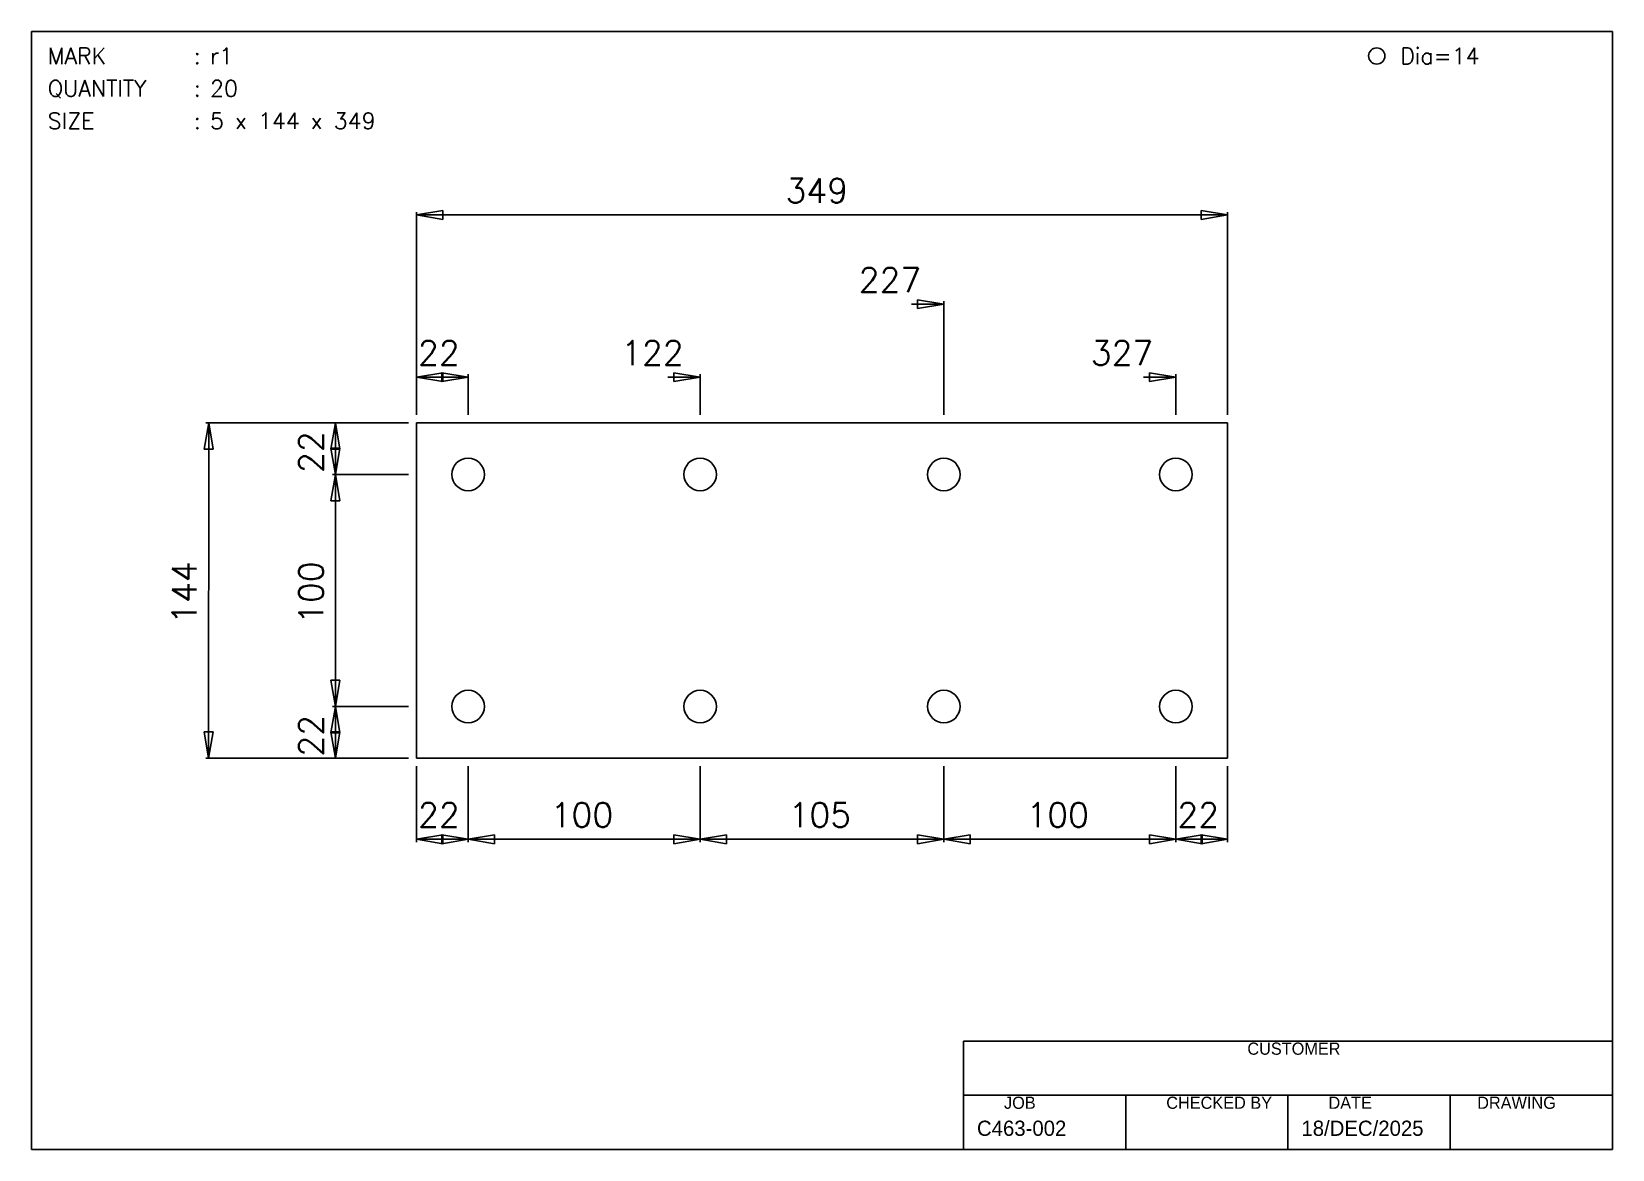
# Model space of a CAD drawing. Extents: x 0 to 297, y 0 to 210.
import ezdxf

# ---------------------------------------------------------------- set-up
doc = ezdxf.new("R2010")
doc.units = 0
doc.header["$LTSCALE"] = 0.125
doc.linetypes.add('CONTIN', pattern=[0])
doc.layers.get('0').update_dxf_attribs({"linetype": 'CONTIN'})
for name, color, linetype in [('1', 7, 'CONTIN'), ('11', 7, 'CONTIN'), ('13', 2, 'CONTIN'), ('2', 7, 'CONTIN'), ('21', 7, 'CONTIN'), ('22', 7, 'CONTIN'), ('6', 4, 'CONTIN')]:
    doc.layers.add(name, color=color, linetype=linetype)
doc.styles.add('SIMPLEX', font='SIMPLEX')

# ---------------------------------------------------------------- blocks, each defined once
blk = doc.blocks.new('CIRCLE')
blk.add_circle((0, 0), 25.4)
blk = doc.blocks.new('ARROW')
for p, q in [((0, 0), (-11.357, 1.893)), ((-11.357, 1.893), (-11.357, -1.893)), ((0, 0), (-11.357, -1.893))]:
    blk.add_line(p, q)
blk = doc.blocks.new('PLATE', base_point=(148.5, 105))
at = {"layer": '13'}
for p, q in [((-26.225, 177.225), (-26.225, 32.775)), ((323.225, 177.225), (-26.225, 177.225)), ((323.225, 32.775), (323.225, 177.225)), ((-26.225, 32.775), (323.225, 32.775))]:
    blk.add_line(p, q, dxfattribs=at)
at = {"layer": '2'}
for p, q in [((-26.225, 180.719), (-26.225, 268.082)), ((-26.225, 266.812), (323.225, 266.812)), ((323.225, 180.719), (323.225, 268.082)), ((187.027, 228.372), (201.005, 228.372)), ((201.005, 180.719), (201.005, 229.643)), ((-26.225, 180.719), (-26.225, 198.192)), ((-4.005, 180.719), (-4.005, 198.192)), ((95.995, 180.719), (95.995, 198.192)), ((301.005, 180.719), (301.005, 198.192)), ((-26.225, 196.922), (-4.005, 196.922)), ((82.017, 196.922), (95.995, 196.922)), ((287.027, 196.922), (301.005, 196.922)), ((-29.706, 177.225), (-117.068, 177.234)), ((-115.812, 32.784), (-115.798, 177.234)), ((-29.717, 177.225), (-62.478, 177.228)), ((-61.21, 155.008), (-61.208, 177.228)), ((-29.719, 155.005), (-62.48, 155.008)), ((-29.71, 155.005), (-62.471, 155.008)), ((-61.21, 55.008), (-61.201, 155.008)), ((-29.719, 55.005), (-62.48, 55.008)), ((-29.717, 55.005), (-62.478, 55.008)), ((-61.21, 32.778), (-61.208, 55.008)), ((-29.719, 32.775), (-117.082, 32.784)), ((-29.719, 32.775), (-62.48, 32.778)), ((-26.225, 29.28), (-26.225, -3.48)), ((-4.005, 29.28), (-4.005, -3.48)), ((-4.005, 29.28), (-4.005, -3.48)), ((95.995, 29.28), (95.995, -3.48)), ((95.995, 29.28), (95.995, -3.48)), ((201.005, 29.28), (201.005, -3.48)), ((201.005, 29.28), (201.005, -3.48)), ((301.005, 29.28), (301.005, -3.48)), ((301.005, 29.28), (301.005, -3.48)), ((323.225, 29.28), (323.225, -3.48)), ((-26.225, -2.21), (-4.005, -2.21)), ((-4.005, -2.21), (95.995, -2.21)), ((95.995, -2.21), (201.005, -2.21)), ((201.005, -2.21), (301.005, -2.21)), ((301.005, -2.21), (323.225, -2.21))]:
    blk.add_line(p, q, dxfattribs=at)
for p, rotation in [((-26.225, 266.812), 180), ((-26.225, 196.922), 180), ((-115.798, 177.234), 89.994), ((-61.208, 177.228), 89.994), ((-61.21, 155.008), 269.994), ((-61.201, 155.008), 89.994), ((-61.21, 55.008), 269.994), ((-61.208, 55.008), 89.994), ((-115.812, 32.784), 269.994), ((-61.21, 32.778), 269.994), ((-26.225, -2.21), 180), ((-4.005, -2.21), 180), ((95.995, -2.21), 180), ((201.005, -2.21), 180), ((301.005, -2.21), 180)]:
    blk.add_blockref('ARROW', p, dxfattribs=dict(at, rotation=rotation))
for p in [(323.225, 266.812), (201.005, 228.372), (-4.005, 196.922), (95.995, 196.922), (301.005, 196.922), (-4.005, -2.21), (95.995, -2.21), (201.005, -2.21), (301.005, -2.21), (323.225, -2.21)]:
    blk.add_blockref('ARROW', p, dxfattribs=at)
at = {"layer": '6', "xscale": 0.276, "yscale": 0.276, "zscale": 0.276}
for p in [(-4.005, 155.005), (95.995, 155.005), (201.005, 155.005), (301.005, 155.005), (-4.005, 55.005), (95.995, 55.005), (201.005, 55.005), (301.005, 55.005)]:
    blk.add_blockref('CIRCLE', p, dxfattribs=at)
at = {"layer": '11', "style": 'SIMPLEX'}
for s, p in [('349', (132.775, 272.054)), ('227', (164.313, 233.614)), ('22', (-25.598, 202.164)), ('122', (61.924, 202.164)), ('327', (264.313, 202.164)), ('22', (-25.598, 3.031)), ('100', (31.58, 3.031)), ('105', (134.085, 3.031)), ('100', (236.59, 3.031)), ('22', (301.632, 3.031))]:
    blk.add_text(s, height=10.484, dxfattribs=at).set_placement(p)
for s, p in [('22', (-66.452, 155.635)), ('144', (-121.048, 90.594)), ('100', (-66.449, 90.594)), ('22', (-66.452, 33.41))]:
    blk.add_text(s, height=10.484, rotation=89.994, dxfattribs=at).set_placement(p)

msp = doc.modelspace()

# ---------------------------------------------------------------- linework, layer by layer
for p, q in [((175.08, 20.32), (297, 20.32)), ((175.08, 20.32), (175.08, 0)), ((175.08, 10.16), (297, 10.16)), ((205.56, 10.16), (205.56, 0)), ((236.04, 10.16), (236.04, 0)), ((266.52, 10.16), (266.52, 0))]:
    msp.add_line(p, q)
at = {"layer": '22'}
for p, q in [((297, 210), (0, 210)), ((0, 210), (0, 0)), ((297, 0), (297, 210)), ((0, 0), (297, 0))]:
    msp.add_line(p, q, dxfattribs=at)

# ---------------------------------------------------------------- block references
at = {"layer": '1', "xscale": 0.436, "yscale": 0.436, "zscale": 0.436}
msp.add_blockref('PLATE', (148.5, 105), dxfattribs=at)
at = {"layer": '6', "xscale": 0.06, "yscale": 0.06, "zscale": 0.06}
msp.add_blockref('CIRCLE', (252.731, 205.428), dxfattribs=at)

# ---------------------------------------------------------------- texts
for s, height, p in [('CUSTOMER', 2.286, (228.42, 17.78)), ('JOB', 2.286, (182.7, 7.62)), ('CHECKED BY', 2.286, (213.18, 7.62)), ('DATE', 2.286, (243.66, 7.62)), ('DRAWING', 2.286, (271.6, 7.62)), ('C463-002', 2.857, (177.62, 2.54)), ('18/DEC/2025', 2.857, (238.58, 2.54))]:
    msp.add_text(s, height=height).set_placement(p)
at = {"layer": '21', "style": 'SIMPLEX'}
for s, p in [('MARK', (3.048, 203.904)), (':', (30.48, 203.904)), ('r1', (33.528, 203.904)), ('Dia=14', (257.147, 203.904)), ('QUANTITY', (3.048, 197.808)), (':', (30.48, 197.808)), ('20', (33.528, 197.808)), ('SIZE', (3.048, 191.712)), (':', (30.48, 191.712)), ('5 x 144 x 349', (33.528, 191.712))]:
    msp.add_text(s, height=3.048, dxfattribs=at).set_placement(p)

doc.saveas('drawing.dxf')
